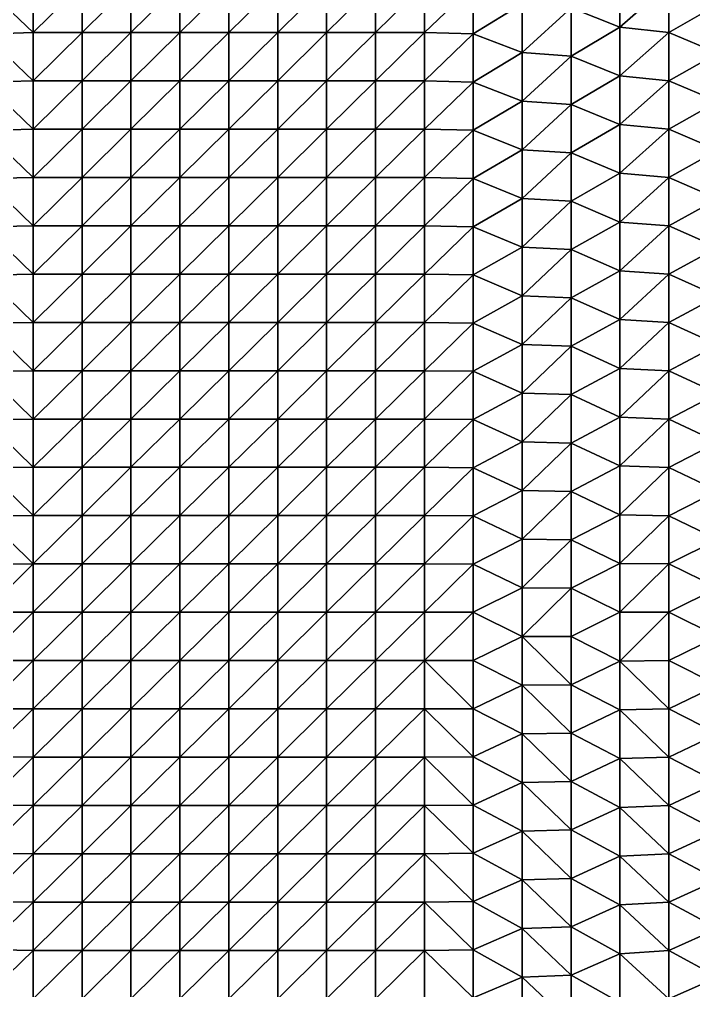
# Model space of a CAD drawing. Header units: inches. Extents: x -160 to 160, y -160 to 160.
# Drawn here: x -21.6 to 47.4, y -38.7 to 60.7 of the extents above; entities that cross this region are included whole.
import ezdxf

# ---------------------------------------------------------------- set-up
doc = ezdxf.new("R2010")
doc.units = ezdxf.units.IN
doc.header["$LTSCALE"] = 35.827254
doc.header["$MEASUREMENT"] = 0
doc.layers.add('1', color=7, linetype='CONTINUOUS')

msp = doc.modelspace()

# ---------------------------------------------------------------- linework, layer by layer
at = {"layer": '1', "linetype": 'CONTINUOUS'}
for points in [[(39.885, 59.943), (39.885, 64.939), (34.88, 61.919), (39.885, 59.943)], [(39.885, 59.943), (44.89, 64.322), (39.885, 64.939), (39.885, 59.943)], [(-20.175, 59.389), (-20.175, 64.338), (-25.18, 64.15), (-20.175, 59.389)], [(-25.18, 59.215), (-20.175, 59.389), (-25.18, 64.15), (-25.18, 59.215)], [(-15.17, 59.389), (-15.17, 64.338), (-20.175, 59.389), (-15.17, 59.389)], [(-20.175, 59.389), (-15.17, 64.338), (-20.175, 64.338), (-20.175, 59.389)], [(-10.165, 59.389), (-10.165, 64.338), (-15.17, 59.389), (-10.165, 59.389)], [(-15.17, 59.389), (-10.165, 64.338), (-15.17, 64.338), (-15.17, 59.389)], [(-5.16, 59.389), (-5.16, 64.338), (-10.165, 59.389), (-5.16, 59.389)], [(-10.165, 59.389), (-5.16, 64.338), (-10.165, 64.338), (-10.165, 59.389)], [(-0.155, 59.389), (-0.155, 64.338), (-5.16, 59.389), (-0.155, 59.389)], [(-5.16, 59.389), (-0.155, 64.338), (-5.16, 64.338), (-5.16, 59.389)], [(4.85, 59.389), (4.85, 64.338), (-0.155, 59.389), (4.85, 59.389)], [(-0.155, 59.389), (4.85, 64.338), (-0.155, 64.338), (-0.155, 59.389)], [(9.855, 59.389), (9.855, 64.338), (4.85, 59.389), (9.855, 59.389)], [(4.85, 59.389), (9.855, 64.338), (4.85, 64.338), (4.85, 59.389)], [(14.86, 59.389), (14.86, 64.338), (9.855, 59.389), (14.86, 59.389)], [(9.855, 59.389), (14.86, 64.338), (9.855, 64.338), (9.855, 59.389)], [(19.865, 59.389), (19.865, 64.338), (14.86, 59.389), (19.865, 59.389)], [(14.86, 59.389), (19.865, 64.338), (14.86, 64.338), (14.86, 59.389)], [(19.865, 59.389), (24.87, 64.174), (19.865, 64.338), (19.865, 59.389)], [(24.87, 59.237), (24.87, 64.174), (19.865, 59.389), (24.87, 59.237)], [(24.87, 59.237), (29.875, 62.302), (24.87, 64.174), (24.87, 59.237)], [(44.89, 59.375), (44.89, 64.322), (39.885, 59.943), (44.89, 59.375)], [(44.89, 59.375), (49.895, 62.26), (44.89, 64.322), (44.89, 59.375)], [(29.875, 57.318), (29.875, 62.302), (24.87, 59.237), (29.875, 57.318)], [(29.875, 57.318), (34.88, 61.919), (29.875, 62.302), (29.875, 57.318)], [(34.88, 56.966), (34.88, 61.919), (29.875, 57.318), (34.88, 56.966)], [(34.88, 56.966), (39.885, 59.943), (34.88, 61.919), (34.88, 56.966)], [(49.895, 57.279), (49.895, 62.26), (44.89, 59.375), (49.895, 57.279)], [(39.885, 54.948), (39.885, 59.943), (34.88, 56.966), (39.885, 54.948)], [(39.885, 54.948), (44.89, 59.375), (39.885, 59.943), (39.885, 54.948)], [(-20.175, 54.44), (-20.175, 59.389), (-25.18, 59.215), (-20.175, 54.44)], [(-25.18, 54.28), (-20.175, 54.44), (-25.18, 59.215), (-25.18, 54.28)], [(-15.17, 54.44), (-15.17, 59.389), (-20.175, 54.44), (-15.17, 54.44)], [(-20.175, 54.44), (-15.17, 59.389), (-20.175, 59.389), (-20.175, 54.44)], [(-10.165, 54.44), (-10.165, 59.389), (-15.17, 54.44), (-10.165, 54.44)], [(-15.17, 54.44), (-10.165, 59.389), (-15.17, 59.389), (-15.17, 54.44)], [(-5.16, 54.44), (-5.16, 59.389), (-10.165, 54.44), (-5.16, 54.44)], [(-10.165, 54.44), (-5.16, 59.389), (-10.165, 59.389), (-10.165, 54.44)], [(-0.155, 54.44), (-0.155, 59.389), (-5.16, 54.44), (-0.155, 54.44)], [(-5.16, 54.44), (-0.155, 59.389), (-5.16, 59.389), (-5.16, 54.44)], [(4.85, 54.44), (4.85, 59.389), (-0.155, 54.44), (4.85, 54.44)], [(-0.155, 54.44), (4.85, 59.389), (-0.155, 59.389), (-0.155, 54.44)], [(9.855, 54.44), (9.855, 59.389), (4.85, 54.44), (9.855, 54.44)], [(4.85, 54.44), (9.855, 59.389), (4.85, 59.389), (4.85, 54.44)], [(14.86, 54.44), (14.86, 59.389), (9.855, 54.44), (14.86, 54.44)], [(9.855, 54.44), (14.86, 59.389), (9.855, 59.389), (9.855, 54.44)], [(19.865, 54.44), (19.865, 59.389), (14.86, 54.44), (19.865, 54.44)], [(14.86, 54.44), (19.865, 59.389), (14.86, 59.389), (14.86, 54.44)], [(19.865, 54.44), (24.87, 59.237), (19.865, 59.389), (19.865, 54.44)], [(24.87, 54.301), (24.87, 59.237), (19.865, 54.44), (24.87, 54.301)], [(24.87, 54.301), (29.875, 57.318), (24.87, 59.237), (24.87, 54.301)], [(44.89, 54.427), (44.89, 59.375), (39.885, 54.948), (44.89, 54.427)], [(44.89, 54.427), (49.895, 57.279), (44.89, 59.375), (44.89, 54.427)], [(29.875, 52.334), (29.875, 57.318), (24.87, 54.301), (29.875, 52.334)], [(29.875, 52.334), (34.88, 56.966), (29.875, 57.318), (29.875, 52.334)], [(34.88, 52.012), (34.88, 56.966), (29.875, 52.334), (34.88, 52.012)], [(34.88, 52.012), (39.885, 54.948), (34.88, 56.966), (34.88, 52.012)], [(49.895, 52.299), (49.895, 57.279), (44.89, 54.427), (49.895, 52.299)], [(39.885, 49.953), (39.885, 54.948), (34.88, 52.012), (39.885, 49.953)], [(39.885, 49.953), (44.89, 54.427), (39.885, 54.948), (39.885, 49.953)], [(-20.175, 49.491), (-20.175, 54.44), (-25.18, 54.28), (-20.175, 49.491)], [(-25.18, 49.346), (-20.175, 49.491), (-25.18, 54.28), (-25.18, 49.346)], [(-15.17, 49.491), (-15.17, 54.44), (-20.175, 49.491), (-15.17, 49.491)], [(-20.175, 49.491), (-15.17, 54.44), (-20.175, 54.44), (-20.175, 49.491)], [(-10.165, 49.491), (-10.165, 54.44), (-15.17, 49.491), (-10.165, 49.491)], [(-15.17, 49.491), (-10.165, 54.44), (-15.17, 54.44), (-15.17, 49.491)], [(-5.16, 49.491), (-5.16, 54.44), (-10.165, 49.491), (-5.16, 49.491)], [(-10.165, 49.491), (-5.16, 54.44), (-10.165, 54.44), (-10.165, 49.491)], [(-0.155, 49.491), (-0.155, 54.44), (-5.16, 49.491), (-0.155, 49.491)], [(-5.16, 49.491), (-0.155, 54.44), (-5.16, 54.44), (-5.16, 49.491)], [(4.85, 49.491), (4.85, 54.44), (-0.155, 49.491), (4.85, 49.491)], [(-0.155, 49.491), (4.85, 54.44), (-0.155, 54.44), (-0.155, 49.491)], [(9.855, 49.491), (9.855, 54.44), (4.85, 49.491), (9.855, 49.491)], [(4.85, 49.491), (9.855, 54.44), (4.85, 54.44), (4.85, 49.491)], [(14.86, 49.491), (14.86, 54.44), (9.855, 49.491), (14.86, 49.491)], [(9.855, 49.491), (14.86, 54.44), (9.855, 54.44), (9.855, 49.491)], [(19.865, 49.491), (19.865, 54.44), (14.86, 49.491), (19.865, 49.491)], [(14.86, 49.491), (19.865, 54.44), (14.86, 54.44), (14.86, 49.491)], [(19.865, 49.491), (24.87, 54.301), (19.865, 54.44), (19.865, 49.491)], [(24.87, 49.365), (24.87, 54.301), (19.865, 49.491), (24.87, 49.365)], [(24.87, 49.365), (29.875, 52.334), (24.87, 54.301), (24.87, 49.365)], [(44.89, 49.479), (44.89, 54.427), (39.885, 49.953), (44.89, 49.479)], [(44.89, 49.479), (49.895, 52.299), (44.89, 54.427), (44.89, 49.479)], [(29.875, 47.35), (29.875, 52.334), (24.87, 49.365), (29.875, 47.35)], [(29.875, 47.35), (34.88, 52.012), (29.875, 52.334), (29.875, 47.35)], [(34.88, 47.059), (34.88, 52.012), (29.875, 47.35), (34.88, 47.059)], [(34.88, 47.059), (39.885, 49.953), (34.88, 52.012), (34.88, 47.059)], [(49.895, 47.318), (49.895, 52.299), (44.89, 49.479), (49.895, 47.318)], [(39.885, 44.958), (39.885, 49.953), (34.88, 47.059), (39.885, 44.958)], [(39.885, 44.958), (44.89, 49.479), (39.885, 49.953), (39.885, 44.958)], [(-20.175, 44.542), (-20.175, 49.491), (-25.18, 49.346), (-20.175, 44.542)], [(-25.18, 44.411), (-20.175, 44.542), (-25.18, 49.346), (-25.18, 44.411)], [(-15.17, 44.542), (-15.17, 49.491), (-20.175, 44.542), (-15.17, 44.542)], [(-20.175, 44.542), (-15.17, 49.491), (-20.175, 49.491), (-20.175, 44.542)], [(-10.165, 44.542), (-10.165, 49.491), (-15.17, 44.542), (-10.165, 44.542)], [(-15.17, 44.542), (-10.165, 49.491), (-15.17, 49.491), (-15.17, 44.542)], [(-5.16, 44.542), (-5.16, 49.491), (-10.165, 44.542), (-5.16, 44.542)], [(-10.165, 44.542), (-5.16, 49.491), (-10.165, 49.491), (-10.165, 44.542)], [(-0.155, 44.542), (-0.155, 49.491), (-5.16, 44.542), (-0.155, 44.542)], [(-5.16, 44.542), (-0.155, 49.491), (-5.16, 49.491), (-5.16, 44.542)], [(4.85, 44.542), (4.85, 49.491), (-0.155, 44.542), (4.85, 44.542)], [(-0.155, 44.542), (4.85, 49.491), (-0.155, 49.491), (-0.155, 44.542)], [(9.855, 44.542), (9.855, 49.491), (4.85, 44.542), (9.855, 44.542)], [(4.85, 44.542), (9.855, 49.491), (4.85, 49.491), (4.85, 44.542)], [(14.86, 44.542), (14.86, 49.491), (9.855, 44.542), (14.86, 44.542)], [(9.855, 44.542), (14.86, 49.491), (9.855, 49.491), (9.855, 44.542)], [(19.865, 44.542), (19.865, 49.491), (14.86, 44.542), (19.865, 44.542)], [(14.86, 44.542), (19.865, 49.491), (14.86, 49.491), (14.86, 44.542)], [(19.865, 44.542), (24.87, 49.365), (19.865, 49.491), (19.865, 44.542)], [(24.87, 44.428), (24.87, 49.365), (19.865, 44.542), (24.87, 44.428)], [(24.87, 44.428), (29.875, 47.35), (24.87, 49.365), (24.87, 44.428)], [(44.89, 44.531), (44.89, 49.479), (39.885, 44.958), (44.89, 44.531)], [(44.89, 44.531), (49.895, 47.318), (44.89, 49.479), (44.89, 44.531)], [(29.875, 42.366), (29.875, 47.35), (24.87, 44.428), (29.875, 42.366)], [(29.875, 42.366), (34.88, 47.059), (29.875, 47.35), (29.875, 42.366)], [(34.88, 42.105), (34.88, 47.059), (29.875, 42.366), (34.88, 42.105)], [(34.88, 42.105), (39.885, 44.958), (34.88, 47.059), (34.88, 42.105)], [(49.895, 42.337), (49.895, 47.318), (44.89, 44.531), (49.895, 42.337)], [(39.885, 39.962), (39.885, 44.958), (34.88, 42.105), (39.885, 39.962)], [(39.885, 39.962), (44.89, 44.531), (39.885, 44.958), (39.885, 39.962)], [(-20.175, 39.593), (-20.175, 44.542), (-25.18, 44.411), (-20.175, 39.593)], [(-25.18, 39.477), (-20.175, 39.593), (-25.18, 44.411), (-25.18, 39.477)], [(-15.17, 39.593), (-15.17, 44.542), (-20.175, 39.593), (-15.17, 39.593)], [(-20.175, 39.593), (-15.17, 44.542), (-20.175, 44.542), (-20.175, 39.593)], [(-10.165, 39.593), (-10.165, 44.542), (-15.17, 39.593), (-10.165, 39.593)], [(-15.17, 39.593), (-10.165, 44.542), (-15.17, 44.542), (-15.17, 39.593)], [(-5.16, 39.593), (-5.16, 44.542), (-10.165, 39.593), (-5.16, 39.593)], [(-10.165, 39.593), (-5.16, 44.542), (-10.165, 44.542), (-10.165, 39.593)], [(-0.155, 39.593), (-0.155, 44.542), (-5.16, 39.593), (-0.155, 39.593)], [(-5.16, 39.593), (-0.155, 44.542), (-5.16, 44.542), (-5.16, 39.593)], [(4.85, 39.593), (4.85, 44.542), (-0.155, 39.593), (4.85, 39.593)], [(-0.155, 39.593), (4.85, 44.542), (-0.155, 44.542), (-0.155, 39.593)], [(9.855, 39.593), (9.855, 44.542), (4.85, 39.593), (9.855, 39.593)], [(4.85, 39.593), (9.855, 44.542), (4.85, 44.542), (4.85, 39.593)], [(14.86, 39.593), (14.86, 44.542), (9.855, 39.593), (14.86, 39.593)], [(9.855, 39.593), (14.86, 44.542), (9.855, 44.542), (9.855, 39.593)], [(19.865, 39.593), (19.865, 44.542), (14.86, 39.593), (19.865, 39.593)], [(14.86, 39.593), (19.865, 44.542), (14.86, 44.542), (14.86, 39.593)], [(19.865, 39.593), (24.87, 44.428), (19.865, 44.542), (19.865, 39.593)], [(24.87, 39.492), (24.87, 44.428), (19.865, 39.593), (24.87, 39.492)], [(24.87, 39.492), (29.875, 42.366), (24.87, 44.428), (24.87, 39.492)], [(44.89, 39.583), (44.89, 44.531), (39.885, 39.962), (44.89, 39.583)], [(44.89, 39.583), (49.895, 42.337), (44.89, 44.531), (44.89, 39.583)], [(29.875, 37.381), (29.875, 42.366), (24.87, 39.492), (29.875, 37.381)], [(29.875, 37.381), (34.88, 42.105), (29.875, 42.366), (29.875, 37.381)], [(34.88, 37.152), (34.88, 42.105), (29.875, 37.381), (34.88, 37.152)], [(34.88, 37.152), (39.885, 39.962), (34.88, 42.105), (34.88, 37.152)], [(49.895, 37.356), (49.895, 42.337), (44.89, 39.583), (49.895, 37.356)], [(39.885, 34.967), (39.885, 39.962), (34.88, 37.152), (39.885, 34.967)], [(39.885, 34.967), (44.89, 39.583), (39.885, 39.962), (39.885, 34.967)], [(-20.175, 34.644), (-20.175, 39.593), (-25.18, 39.477), (-20.175, 34.644)], [(-25.18, 34.542), (-20.175, 34.644), (-25.18, 39.477), (-25.18, 34.542)], [(-15.17, 34.644), (-15.17, 39.593), (-20.175, 34.644), (-15.17, 34.644)], [(-20.175, 34.644), (-15.17, 39.593), (-20.175, 39.593), (-20.175, 34.644)], [(-10.165, 34.644), (-10.165, 39.593), (-15.17, 34.644), (-10.165, 34.644)], [(-15.17, 34.644), (-10.165, 39.593), (-15.17, 39.593), (-15.17, 34.644)], [(-5.16, 34.644), (-5.16, 39.593), (-10.165, 34.644), (-5.16, 34.644)], [(-10.165, 34.644), (-5.16, 39.593), (-10.165, 39.593), (-10.165, 34.644)], [(-0.155, 34.644), (-0.155, 39.593), (-5.16, 34.644), (-0.155, 34.644)], [(-5.16, 34.644), (-0.155, 39.593), (-5.16, 39.593), (-5.16, 34.644)], [(4.85, 34.644), (4.85, 39.593), (-0.155, 34.644), (4.85, 34.644)], [(-0.155, 34.644), (4.85, 39.593), (-0.155, 39.593), (-0.155, 34.644)], [(9.855, 34.644), (9.855, 39.593), (4.85, 34.644), (9.855, 34.644)], [(4.85, 34.644), (9.855, 39.593), (4.85, 39.593), (4.85, 34.644)], [(14.86, 34.644), (14.86, 39.593), (9.855, 34.644), (14.86, 34.644)], [(9.855, 34.644), (14.86, 39.593), (9.855, 39.593), (9.855, 34.644)], [(19.865, 34.644), (19.865, 39.593), (14.86, 34.644), (19.865, 34.644)], [(14.86, 34.644), (19.865, 39.593), (14.86, 39.593), (14.86, 34.644)], [(19.865, 34.644), (24.87, 39.492), (19.865, 39.593), (19.865, 34.644)], [(24.87, 34.555), (24.87, 39.492), (19.865, 34.644), (24.87, 34.555)], [(24.87, 34.555), (29.875, 37.381), (24.87, 39.492), (24.87, 34.555)], [(44.89, 34.635), (44.89, 39.583), (39.885, 34.967), (44.89, 34.635)], [(44.89, 34.635), (49.895, 37.356), (44.89, 39.583), (44.89, 34.635)], [(29.875, 32.397), (29.875, 37.381), (24.87, 34.555), (29.875, 32.397)], [(29.875, 32.397), (34.88, 37.152), (29.875, 37.381), (29.875, 32.397)], [(34.88, 32.198), (34.88, 37.152), (29.875, 32.397), (34.88, 32.198)], [(34.88, 32.198), (39.885, 34.967), (34.88, 37.152), (34.88, 32.198)], [(49.895, 32.375), (49.895, 37.356), (44.89, 34.635), (49.895, 32.375)], [(39.885, 29.972), (39.885, 34.967), (34.88, 32.198), (39.885, 29.972)], [(39.885, 29.972), (44.89, 34.635), (39.885, 34.967), (39.885, 29.972)], [(-20.175, 29.694), (-20.175, 34.644), (-25.18, 34.542), (-20.175, 29.694)], [(-25.18, 29.608), (-20.175, 29.694), (-25.18, 34.542), (-25.18, 29.608)], [(-15.17, 29.694), (-15.17, 34.644), (-20.175, 29.694), (-15.17, 29.694)], [(-20.175, 29.694), (-15.17, 34.644), (-20.175, 34.644), (-20.175, 29.694)], [(-10.165, 29.694), (-10.165, 34.644), (-15.17, 29.694), (-10.165, 29.694)], [(-15.17, 29.694), (-10.165, 34.644), (-15.17, 34.644), (-15.17, 29.694)], [(-5.16, 29.694), (-5.16, 34.644), (-10.165, 29.694), (-5.16, 29.694)], [(-10.165, 29.694), (-5.16, 34.644), (-10.165, 34.644), (-10.165, 29.694)], [(-0.155, 29.694), (-0.155, 34.644), (-5.16, 29.694), (-0.155, 29.694)], [(-5.16, 29.694), (-0.155, 34.644), (-5.16, 34.644), (-5.16, 29.694)], [(4.85, 29.694), (4.85, 34.644), (-0.155, 29.694), (4.85, 29.694)], [(-0.155, 29.694), (4.85, 34.644), (-0.155, 34.644), (-0.155, 29.694)], [(9.855, 29.694), (9.855, 34.644), (4.85, 29.694), (9.855, 29.694)], [(4.85, 29.694), (9.855, 34.644), (4.85, 34.644), (4.85, 29.694)], [(14.86, 29.694), (14.86, 34.644), (9.855, 29.694), (14.86, 29.694)], [(9.855, 29.694), (14.86, 34.644), (9.855, 34.644), (9.855, 29.694)], [(19.865, 29.694), (19.865, 34.644), (14.86, 29.694), (19.865, 29.694)], [(14.86, 29.694), (19.865, 34.644), (14.86, 34.644), (14.86, 29.694)], [(19.865, 29.694), (24.87, 34.555), (19.865, 34.644), (19.865, 29.694)], [(24.87, 29.619), (24.87, 34.555), (19.865, 29.694), (24.87, 29.619)], [(24.87, 29.619), (29.875, 32.397), (24.87, 34.555), (24.87, 29.619)], [(44.89, 29.687), (44.89, 34.635), (39.885, 29.972), (44.89, 29.687)], [(44.89, 29.687), (49.895, 32.375), (44.89, 34.635), (44.89, 29.687)], [(29.875, 27.413), (29.875, 32.397), (24.87, 29.619), (29.875, 27.413)], [(29.875, 27.413), (34.88, 32.198), (29.875, 32.397), (29.875, 27.413)], [(34.88, 27.245), (34.88, 32.198), (29.875, 27.413), (34.88, 27.245)], [(34.88, 27.245), (39.885, 29.972), (34.88, 32.198), (34.88, 27.245)], [(49.895, 27.394), (49.895, 32.375), (44.89, 29.687), (49.895, 27.394)], [(39.885, 24.976), (39.885, 29.972), (34.88, 27.245), (39.885, 24.976)], [(39.885, 24.976), (44.89, 29.687), (39.885, 29.972), (39.885, 24.976)], [(-20.175, 24.745), (-20.175, 29.694), (-25.18, 29.608), (-20.175, 24.745)], [(-25.18, 24.673), (-20.175, 24.745), (-25.18, 29.608), (-25.18, 24.673)], [(-15.17, 24.745), (-15.17, 29.694), (-20.175, 24.745), (-15.17, 24.745)], [(-20.175, 24.745), (-15.17, 29.694), (-20.175, 29.694), (-20.175, 24.745)], [(-10.165, 24.745), (-10.165, 29.694), (-15.17, 24.745), (-10.165, 24.745)], [(-15.17, 24.745), (-10.165, 29.694), (-15.17, 29.694), (-15.17, 24.745)], [(-5.16, 24.745), (-5.16, 29.694), (-10.165, 24.745), (-5.16, 24.745)], [(-10.165, 24.745), (-5.16, 29.694), (-10.165, 29.694), (-10.165, 24.745)], [(-0.155, 24.745), (-0.155, 29.694), (-5.16, 24.745), (-0.155, 24.745)], [(-5.16, 24.745), (-0.155, 29.694), (-5.16, 29.694), (-5.16, 24.745)], [(4.85, 24.745), (4.85, 29.694), (-0.155, 24.745), (4.85, 24.745)], [(-0.155, 24.745), (4.85, 29.694), (-0.155, 29.694), (-0.155, 24.745)], [(9.855, 24.745), (9.855, 29.694), (4.85, 24.745), (9.855, 24.745)], [(4.85, 24.745), (9.855, 29.694), (4.85, 29.694), (4.85, 24.745)], [(14.86, 24.745), (14.86, 29.694), (9.855, 24.745), (14.86, 24.745)], [(9.855, 24.745), (14.86, 29.694), (9.855, 29.694), (9.855, 24.745)], [(19.865, 24.745), (19.865, 29.694), (14.86, 24.745), (19.865, 24.745)], [(14.86, 24.745), (19.865, 29.694), (14.86, 29.694), (14.86, 24.745)], [(19.865, 24.745), (24.87, 29.619), (19.865, 29.694), (19.865, 24.745)], [(24.87, 24.682), (24.87, 29.619), (19.865, 24.745), (24.87, 24.682)], [(24.87, 24.682), (29.875, 27.413), (24.87, 29.619), (24.87, 24.682)], [(44.89, 24.739), (44.89, 29.687), (39.885, 24.976), (44.89, 24.739)], [(44.89, 24.739), (49.895, 27.394), (44.89, 29.687), (44.89, 24.739)], [(29.875, 22.429), (29.875, 27.413), (24.87, 24.682), (29.875, 22.429)], [(29.875, 22.429), (34.88, 27.245), (29.875, 27.413), (29.875, 22.429)], [(34.88, 22.291), (34.88, 27.245), (29.875, 22.429), (34.88, 22.291)], [(34.88, 22.291), (39.885, 24.976), (34.88, 27.245), (34.88, 22.291)], [(49.895, 22.414), (49.895, 27.394), (44.89, 24.739), (49.895, 22.414)], [(39.885, 19.981), (39.885, 24.976), (34.88, 22.291), (39.885, 19.981)], [(39.885, 19.981), (44.89, 24.739), (39.885, 24.976), (39.885, 19.981)], [(-20.175, 19.796), (-20.175, 24.745), (-25.18, 24.673), (-20.175, 19.796)], [(-25.18, 19.738), (-20.175, 19.796), (-25.18, 24.673), (-25.18, 19.738)], [(-15.17, 19.796), (-15.17, 24.745), (-20.175, 19.796), (-15.17, 19.796)], [(-20.175, 19.796), (-15.17, 24.745), (-20.175, 24.745), (-20.175, 19.796)], [(-10.165, 19.796), (-10.165, 24.745), (-15.17, 19.796), (-10.165, 19.796)], [(-15.17, 19.796), (-10.165, 24.745), (-15.17, 24.745), (-15.17, 19.796)], [(-5.16, 19.796), (-5.16, 24.745), (-10.165, 19.796), (-5.16, 19.796)], [(-10.165, 19.796), (-5.16, 24.745), (-10.165, 24.745), (-10.165, 19.796)], [(-0.155, 19.796), (-0.155, 24.745), (-5.16, 19.796), (-0.155, 19.796)], [(-5.16, 19.796), (-0.155, 24.745), (-5.16, 24.745), (-5.16, 19.796)], [(4.85, 19.796), (4.85, 24.745), (-0.155, 19.796), (4.85, 19.796)], [(-0.155, 19.796), (4.85, 24.745), (-0.155, 24.745), (-0.155, 19.796)], [(9.855, 19.796), (9.855, 24.745), (4.85, 19.796), (9.855, 19.796)], [(4.85, 19.796), (9.855, 24.745), (4.85, 24.745), (4.85, 19.796)], [(14.86, 19.796), (14.86, 24.745), (9.855, 19.796), (14.86, 19.796)], [(9.855, 19.796), (14.86, 24.745), (9.855, 24.745), (9.855, 19.796)], [(19.865, 19.796), (19.865, 24.745), (14.86, 19.796), (19.865, 19.796)], [(14.86, 19.796), (19.865, 24.745), (14.86, 24.745), (14.86, 19.796)], [(19.865, 19.796), (24.87, 24.682), (19.865, 24.745), (19.865, 19.796)], [(24.87, 19.746), (24.87, 24.682), (19.865, 19.796), (24.87, 19.746)], [(24.87, 19.746), (29.875, 22.429), (24.87, 24.682), (24.87, 19.746)], [(44.89, 19.792), (44.89, 24.739), (39.885, 19.981), (44.89, 19.792)], [(44.89, 19.792), (49.895, 22.414), (44.89, 24.739), (44.89, 19.792)], [(29.875, 17.445), (29.875, 22.429), (24.87, 19.746), (29.875, 17.445)], [(29.875, 17.445), (34.88, 22.291), (29.875, 22.429), (29.875, 17.445)], [(34.88, 17.337), (34.88, 22.291), (29.875, 17.445), (34.88, 17.337)], [(34.88, 17.337), (39.885, 19.981), (34.88, 22.291), (34.88, 17.337)], [(49.895, 17.433), (49.895, 22.414), (44.89, 19.792), (49.895, 17.433)], [(39.885, 14.986), (39.885, 19.981), (34.88, 17.337), (39.885, 14.986)], [(39.885, 14.986), (44.89, 19.792), (39.885, 19.981), (39.885, 14.986)], [(-20.175, 14.847), (-20.175, 19.796), (-25.18, 19.738), (-20.175, 14.847)], [(-25.18, 14.804), (-20.175, 14.847), (-25.18, 19.738), (-25.18, 14.804)], [(-15.17, 14.847), (-15.17, 19.796), (-20.175, 14.847), (-15.17, 14.847)], [(-20.175, 14.847), (-15.17, 19.796), (-20.175, 19.796), (-20.175, 14.847)], [(-10.165, 14.847), (-10.165, 19.796), (-15.17, 14.847), (-10.165, 14.847)], [(-15.17, 14.847), (-10.165, 19.796), (-15.17, 19.796), (-15.17, 14.847)], [(-5.16, 14.847), (-5.16, 19.796), (-10.165, 14.847), (-5.16, 14.847)], [(-10.165, 14.847), (-5.16, 19.796), (-10.165, 19.796), (-10.165, 14.847)], [(-0.155, 14.847), (-0.155, 19.796), (-5.16, 14.847), (-0.155, 14.847)], [(-5.16, 14.847), (-0.155, 19.796), (-5.16, 19.796), (-5.16, 14.847)], [(4.85, 14.847), (4.85, 19.796), (-0.155, 14.847), (4.85, 14.847)], [(-0.155, 14.847), (4.85, 19.796), (-0.155, 19.796), (-0.155, 14.847)], [(9.855, 14.847), (9.855, 19.796), (4.85, 14.847), (9.855, 14.847)], [(4.85, 14.847), (9.855, 19.796), (4.85, 19.796), (4.85, 14.847)], [(14.86, 14.847), (14.86, 19.796), (9.855, 14.847), (14.86, 14.847)], [(9.855, 14.847), (14.86, 19.796), (9.855, 19.796), (9.855, 14.847)], [(19.865, 14.847), (19.865, 19.796), (14.86, 14.847), (19.865, 14.847)], [(14.86, 14.847), (19.865, 19.796), (14.86, 19.796), (14.86, 14.847)], [(19.865, 14.847), (24.87, 19.746), (19.865, 19.796), (19.865, 14.847)], [(24.87, 14.809), (24.87, 19.746), (19.865, 14.847), (24.87, 14.809)], [(24.87, 14.809), (29.875, 17.445), (24.87, 19.746), (24.87, 14.809)], [(44.89, 14.844), (44.89, 19.792), (39.885, 14.986), (44.89, 14.844)], [(44.89, 14.844), (49.895, 17.433), (44.89, 19.792), (44.89, 14.844)], [(29.875, 12.46), (29.875, 17.445), (24.87, 14.809), (29.875, 12.46)], [(29.875, 12.46), (34.88, 17.337), (29.875, 17.445), (29.875, 12.46)], [(34.88, 12.384), (34.88, 17.337), (29.875, 12.46), (34.88, 12.384)], [(34.88, 12.384), (39.885, 14.986), (34.88, 17.337), (34.88, 12.384)], [(49.895, 12.452), (49.895, 17.433), (44.89, 14.844), (49.895, 12.452)], [(39.885, 9.991), (39.885, 14.986), (34.88, 12.384), (39.885, 9.991)], [(39.885, 9.991), (44.89, 14.844), (39.885, 14.986), (39.885, 9.991)], [(-20.175, 9.898), (-20.175, 14.847), (-25.18, 14.804), (-20.175, 9.898)], [(-25.18, 9.869), (-20.175, 9.898), (-25.18, 14.804), (-25.18, 9.869)], [(-15.17, 9.898), (-15.17, 14.847), (-20.175, 9.898), (-15.17, 9.898)], [(-20.175, 9.898), (-15.17, 14.847), (-20.175, 14.847), (-20.175, 9.898)], [(-10.165, 9.898), (-10.165, 14.847), (-15.17, 9.898), (-10.165, 9.898)], [(-15.17, 9.898), (-10.165, 14.847), (-15.17, 14.847), (-15.17, 9.898)], [(-5.16, 9.898), (-5.16, 14.847), (-10.165, 9.898), (-5.16, 9.898)], [(-10.165, 9.898), (-5.16, 14.847), (-10.165, 14.847), (-10.165, 9.898)], [(-0.155, 9.898), (-0.155, 14.847), (-5.16, 9.898), (-0.155, 9.898)], [(-5.16, 9.898), (-0.155, 14.847), (-5.16, 14.847), (-5.16, 9.898)], [(4.85, 9.898), (4.85, 14.847), (-0.155, 9.898), (4.85, 9.898)], [(-0.155, 9.898), (4.85, 14.847), (-0.155, 14.847), (-0.155, 9.898)], [(9.855, 9.898), (9.855, 14.847), (4.85, 9.898), (9.855, 9.898)], [(4.85, 9.898), (9.855, 14.847), (4.85, 14.847), (4.85, 9.898)], [(14.86, 9.898), (14.86, 14.847), (9.855, 9.898), (14.86, 9.898)], [(9.855, 9.898), (14.86, 14.847), (9.855, 14.847), (9.855, 9.898)], [(19.865, 9.898), (19.865, 14.847), (14.86, 9.898), (19.865, 9.898)], [(14.86, 9.898), (19.865, 14.847), (14.86, 14.847), (14.86, 9.898)], [(19.865, 9.898), (24.87, 14.809), (19.865, 14.847), (19.865, 9.898)], [(24.87, 9.873), (24.87, 14.809), (19.865, 9.898), (24.87, 9.873)], [(24.87, 9.873), (29.875, 12.46), (24.87, 14.809), (24.87, 9.873)], [(44.89, 9.896), (44.89, 14.844), (39.885, 9.991), (44.89, 9.896)], [(44.89, 9.896), (49.895, 12.452), (44.89, 14.844), (44.89, 9.896)], [(29.875, 7.476), (29.875, 12.46), (24.87, 9.873), (29.875, 7.476)], [(29.875, 7.476), (34.88, 12.384), (29.875, 12.46), (29.875, 7.476)], [(34.88, 7.43), (34.88, 12.384), (29.875, 7.476), (34.88, 7.43)], [(34.88, 7.43), (39.885, 9.991), (34.88, 12.384), (34.88, 7.43)], [(49.895, 7.471), (49.895, 12.452), (44.89, 9.896), (49.895, 7.471)], [(39.885, 4.995), (39.885, 9.991), (34.88, 7.43), (39.885, 4.995)], [(39.885, 4.995), (44.89, 9.896), (39.885, 9.991), (39.885, 4.995)], [(-20.175, 4.949), (-20.175, 9.898), (-25.18, 9.869), (-20.175, 4.949)], [(-25.18, 4.935), (-20.175, 4.949), (-25.18, 9.869), (-25.18, 4.935)], [(-15.17, 4.949), (-15.17, 9.898), (-20.175, 4.949), (-15.17, 4.949)], [(-20.175, 4.949), (-15.17, 9.898), (-20.175, 9.898), (-20.175, 4.949)], [(-10.165, 4.949), (-10.165, 9.898), (-15.17, 4.949), (-10.165, 4.949)], [(-15.17, 4.949), (-10.165, 9.898), (-15.17, 9.898), (-15.17, 4.949)], [(-5.16, 4.949), (-5.16, 9.898), (-10.165, 4.949), (-5.16, 4.949)], [(-10.165, 4.949), (-5.16, 9.898), (-10.165, 9.898), (-10.165, 4.949)], [(-0.155, 4.949), (-0.155, 9.898), (-5.16, 4.949), (-0.155, 4.949)], [(-5.16, 4.949), (-0.155, 9.898), (-5.16, 9.898), (-5.16, 4.949)], [(4.85, 4.949), (4.85, 9.898), (-0.155, 4.949), (4.85, 4.949)], [(-0.155, 4.949), (4.85, 9.898), (-0.155, 9.898), (-0.155, 4.949)], [(9.855, 4.949), (9.855, 9.898), (4.85, 4.949), (9.855, 4.949)], [(4.85, 4.949), (9.855, 9.898), (4.85, 9.898), (4.85, 4.949)], [(14.86, 4.949), (14.86, 9.898), (9.855, 4.949), (14.86, 4.949)], [(9.855, 4.949), (14.86, 9.898), (9.855, 9.898), (9.855, 4.949)], [(19.865, 4.949), (19.865, 9.898), (14.86, 4.949), (19.865, 4.949)], [(14.86, 4.949), (19.865, 9.898), (14.86, 9.898), (14.86, 4.949)], [(19.865, 4.949), (24.87, 9.873), (19.865, 9.898), (19.865, 4.949)], [(24.87, 4.936), (24.87, 9.873), (19.865, 4.949), (24.87, 4.936)], [(24.87, 4.936), (29.875, 7.476), (24.87, 9.873), (24.87, 4.936)], [(44.89, 4.948), (44.89, 9.896), (39.885, 4.995), (44.89, 4.948)], [(44.89, 4.948), (49.895, 7.471), (44.89, 9.896), (44.89, 4.948)], [(29.875, 2.492), (29.875, 7.476), (24.87, 4.936), (29.875, 2.492)], [(29.875, 2.492), (34.88, 7.43), (29.875, 7.476), (29.875, 2.492)], [(34.88, 2.477), (34.88, 7.43), (29.875, 2.492), (34.88, 2.477)], [(34.88, 2.477), (39.885, 4.995), (34.88, 7.43), (34.88, 2.477)], [(49.895, 2.49), (49.895, 7.471), (44.89, 4.948), (49.895, 2.49)], [(39.885, 0), (39.885, 4.995), (34.88, 2.477), (39.885, 0)], [(39.885, 0), (44.89, 4.948), (39.885, 4.995), (39.885, 0)], [(-20.175, 0), (-20.175, 4.949), (-25.18, 0), (-20.175, 0)], [(-25.18, 0), (-20.175, 4.949), (-25.18, 4.935), (-25.18, 0)], [(-15.17, 0), (-15.17, 4.949), (-20.175, 0), (-15.17, 0)], [(-20.175, 0), (-15.17, 4.949), (-20.175, 4.949), (-20.175, 0)], [(-10.165, 0), (-10.165, 4.949), (-15.17, 0), (-10.165, 0)], [(-15.17, 0), (-10.165, 4.949), (-15.17, 4.949), (-15.17, 0)], [(-5.16, 0), (-5.16, 4.949), (-10.165, 0), (-5.16, 0)], [(-10.165, 0), (-5.16, 4.949), (-10.165, 4.949), (-10.165, 0)], [(-0.155, 0), (-0.155, 4.949), (-5.16, 0), (-0.155, 0)], [(-5.16, 0), (-0.155, 4.949), (-5.16, 4.949), (-5.16, 0)], [(4.85, 0), (4.85, 4.949), (-0.155, 0), (4.85, 0)], [(-0.155, 0), (4.85, 4.949), (-0.155, 4.949), (-0.155, 0)], [(9.855, 0), (9.855, 4.949), (4.85, 0), (9.855, 0)], [(4.85, 0), (9.855, 4.949), (4.85, 4.949), (4.85, 0)], [(14.86, 0), (14.86, 4.949), (9.855, 0), (14.86, 0)], [(9.855, 0), (14.86, 4.949), (9.855, 4.949), (9.855, 0)], [(19.865, 0), (19.865, 4.949), (14.86, 0), (19.865, 0)], [(14.86, 0), (19.865, 4.949), (14.86, 4.949), (14.86, 0)], [(19.865, 0), (24.87, 4.936), (19.865, 4.949), (19.865, 0)], [(24.87, 0), (24.87, 4.936), (19.865, 0), (24.87, 0)], [(24.87, 0), (29.875, 2.492), (24.87, 4.936), (24.87, 0)], [(44.89, 0), (44.89, 4.948), (39.885, 0), (44.89, 0)], [(44.89, 0), (49.895, 2.49), (44.89, 4.948), (44.89, 0)], [(29.875, -2.492), (29.875, 2.492), (24.87, 0), (29.875, -2.492)], [(29.875, -2.492), (34.88, 2.477), (29.875, 2.492), (29.875, -2.492)], [(34.88, -2.477), (34.88, 2.477), (29.875, -2.492), (34.88, -2.477)], [(34.88, -2.477), (39.885, 0), (34.88, 2.477), (34.88, -2.477)], [(49.895, -2.49), (49.895, 2.49), (44.89, 0), (49.895, -2.49)], [(-20.175, -4.949), (-20.175, 0), (-25.18, -4.935), (-20.175, -4.949)], [(-25.18, -4.935), (-20.175, 0), (-25.18, 0), (-25.18, -4.935)], [(-15.17, -4.949), (-15.17, 0), (-20.175, -4.949), (-15.17, -4.949)], [(-20.175, -4.949), (-15.17, 0), (-20.175, 0), (-20.175, -4.949)], [(-10.165, -4.949), (-10.165, 0), (-15.17, -4.949), (-10.165, -4.949)], [(-15.17, -4.949), (-10.165, 0), (-15.17, 0), (-15.17, -4.949)], [(-5.16, -4.949), (-5.16, 0), (-10.165, -4.949), (-5.16, -4.949)], [(-10.165, -4.949), (-5.16, 0), (-10.165, 0), (-10.165, -4.949)], [(-0.155, -4.949), (-0.155, 0), (-5.16, -4.949), (-0.155, -4.949)], [(-5.16, -4.949), (-0.155, 0), (-5.16, 0), (-5.16, -4.949)], [(4.85, -4.949), (4.85, 0), (-0.155, -4.949), (4.85, -4.949)], [(-0.155, -4.949), (4.85, 0), (-0.155, 0), (-0.155, -4.949)], [(9.855, -4.949), (9.855, 0), (4.85, -4.949), (9.855, -4.949)], [(4.85, -4.949), (9.855, 0), (4.85, 0), (4.85, -4.949)], [(14.86, -4.949), (14.86, 0), (9.855, -4.949), (14.86, -4.949)], [(9.855, -4.949), (14.86, 0), (9.855, 0), (9.855, -4.949)], [(19.865, -4.949), (19.865, 0), (14.86, -4.949), (19.865, -4.949)], [(14.86, -4.949), (19.865, 0), (14.86, 0), (14.86, -4.949)], [(24.87, -4.936), (24.87, 0), (19.865, -4.949), (24.87, -4.936)], [(19.865, -4.949), (24.87, 0), (19.865, 0), (19.865, -4.949)], [(24.87, -4.936), (29.875, -2.492), (24.87, 0), (24.87, -4.936)], [(39.885, -4.995), (39.885, 0), (34.88, -2.477), (39.885, -4.995)], [(44.89, -4.948), (44.89, 0), (39.885, -4.995), (44.89, -4.948)], [(39.885, -4.995), (44.89, 0), (39.885, 0), (39.885, -4.995)], [(44.89, -4.948), (49.895, -2.49), (44.89, 0), (44.89, -4.948)], [(29.875, -7.476), (29.875, -2.492), (24.87, -4.936), (29.875, -7.476)], [(34.88, -7.43), (34.88, -2.477), (29.875, -2.492), (34.88, -7.43)], [(29.875, -7.476), (34.88, -7.43), (29.875, -2.492), (29.875, -7.476)], [(34.88, -7.43), (39.885, -4.995), (34.88, -2.477), (34.88, -7.43)], [(49.895, -7.471), (49.895, -2.49), (44.89, -4.948), (49.895, -7.471)], [(-25.18, -9.869), (-20.175, -4.949), (-25.18, -4.935), (-25.18, -9.869)], [(-20.175, -9.898), (-20.175, -4.949), (-25.18, -9.869), (-20.175, -9.898)], [(-15.17, -9.898), (-15.17, -4.949), (-20.175, -9.898), (-15.17, -9.898)], [(-20.175, -9.898), (-15.17, -4.949), (-20.175, -4.949), (-20.175, -9.898)], [(-10.165, -9.898), (-10.165, -4.949), (-15.17, -9.898), (-10.165, -9.898)], [(-15.17, -9.898), (-10.165, -4.949), (-15.17, -4.949), (-15.17, -9.898)], [(-5.16, -9.898), (-5.16, -4.949), (-10.165, -9.898), (-5.16, -9.898)], [(-10.165, -9.898), (-5.16, -4.949), (-10.165, -4.949), (-10.165, -9.898)], [(-0.155, -9.898), (-0.155, -4.949), (-5.16, -9.898), (-0.155, -9.898)], [(-5.16, -9.898), (-0.155, -4.949), (-5.16, -4.949), (-5.16, -9.898)], [(4.85, -9.898), (4.85, -4.949), (-0.155, -9.898), (4.85, -9.898)], [(-0.155, -9.898), (4.85, -4.949), (-0.155, -4.949), (-0.155, -9.898)], [(9.855, -9.898), (9.855, -4.949), (4.85, -9.898), (9.855, -9.898)], [(4.85, -9.898), (9.855, -4.949), (4.85, -4.949), (4.85, -9.898)], [(14.86, -9.898), (14.86, -4.949), (9.855, -9.898), (14.86, -9.898)], [(9.855, -9.898), (14.86, -4.949), (9.855, -4.949), (9.855, -9.898)], [(19.865, -9.898), (19.865, -4.949), (14.86, -9.898), (19.865, -9.898)], [(14.86, -9.898), (19.865, -4.949), (14.86, -4.949), (14.86, -9.898)], [(24.87, -9.873), (24.87, -4.936), (19.865, -4.949), (24.87, -9.873)], [(19.865, -9.898), (24.87, -9.873), (19.865, -4.949), (19.865, -9.898)], [(24.87, -9.873), (29.875, -7.476), (24.87, -4.936), (24.87, -9.873)], [(44.89, -9.896), (44.89, -4.948), (39.885, -4.995), (44.89, -9.896)], [(44.89, -9.896), (49.895, -7.471), (44.89, -4.948), (44.89, -9.896)], [(39.885, -9.991), (39.885, -4.995), (34.88, -7.43), (39.885, -9.991)], [(39.885, -9.991), (44.89, -9.896), (39.885, -4.995), (39.885, -9.991)], [(29.875, -12.46), (29.875, -7.476), (24.87, -9.873), (29.875, -12.46)], [(34.88, -12.384), (34.88, -7.43), (29.875, -7.476), (34.88, -12.384)], [(29.875, -12.46), (34.88, -12.384), (29.875, -7.476), (29.875, -12.46)], [(34.88, -12.384), (39.885, -9.991), (34.88, -7.43), (34.88, -12.384)], [(49.895, -12.452), (49.895, -7.471), (44.89, -9.896), (49.895, -12.452)], [(-25.18, -14.804), (-20.175, -9.898), (-25.18, -9.869), (-25.18, -14.804)], [(-20.175, -14.847), (-20.175, -9.898), (-25.18, -14.804), (-20.175, -14.847)], [(-15.17, -14.847), (-15.17, -9.898), (-20.175, -14.847), (-15.17, -14.847)], [(-20.175, -14.847), (-15.17, -9.898), (-20.175, -9.898), (-20.175, -14.847)], [(-10.165, -14.847), (-10.165, -9.898), (-15.17, -14.847), (-10.165, -14.847)], [(-15.17, -14.847), (-10.165, -9.898), (-15.17, -9.898), (-15.17, -14.847)], [(-5.16, -14.847), (-5.16, -9.898), (-10.165, -14.847), (-5.16, -14.847)], [(-10.165, -14.847), (-5.16, -9.898), (-10.165, -9.898), (-10.165, -14.847)], [(-0.155, -14.847), (-0.155, -9.898), (-5.16, -14.847), (-0.155, -14.847)], [(-5.16, -14.847), (-0.155, -9.898), (-5.16, -9.898), (-5.16, -14.847)], [(4.85, -14.847), (4.85, -9.898), (-0.155, -14.847), (4.85, -14.847)], [(-0.155, -14.847), (4.85, -9.898), (-0.155, -9.898), (-0.155, -14.847)], [(9.855, -14.847), (9.855, -9.898), (4.85, -14.847), (9.855, -14.847)], [(4.85, -14.847), (9.855, -9.898), (4.85, -9.898), (4.85, -14.847)], [(14.86, -14.847), (14.86, -9.898), (9.855, -14.847), (14.86, -14.847)], [(9.855, -14.847), (14.86, -9.898), (9.855, -9.898), (9.855, -14.847)], [(19.865, -14.847), (19.865, -9.898), (14.86, -14.847), (19.865, -14.847)], [(14.86, -14.847), (19.865, -9.898), (14.86, -9.898), (14.86, -14.847)], [(24.87, -14.809), (24.87, -9.873), (19.865, -9.898), (24.87, -14.809)], [(19.865, -14.847), (24.87, -14.809), (19.865, -9.898), (19.865, -14.847)], [(24.87, -14.809), (29.875, -12.46), (24.87, -9.873), (24.87, -14.809)], [(44.89, -14.844), (44.89, -9.896), (39.885, -9.991), (44.89, -14.844)], [(44.89, -14.844), (49.895, -12.452), (44.89, -9.896), (44.89, -14.844)], [(39.885, -14.986), (39.885, -9.991), (34.88, -12.384), (39.885, -14.986)], [(39.885, -14.986), (44.89, -14.844), (39.885, -9.991), (39.885, -14.986)], [(29.875, -17.445), (29.875, -12.46), (24.87, -14.809), (29.875, -17.445)], [(34.88, -17.337), (34.88, -12.384), (29.875, -12.46), (34.88, -17.337)], [(29.875, -17.445), (34.88, -17.337), (29.875, -12.46), (29.875, -17.445)], [(34.88, -17.337), (39.885, -14.986), (34.88, -12.384), (34.88, -17.337)], [(49.895, -17.433), (49.895, -12.452), (44.89, -14.844), (49.895, -17.433)], [(-25.18, -19.738), (-20.175, -14.847), (-25.18, -14.804), (-25.18, -19.738)], [(-20.175, -19.796), (-20.175, -14.847), (-25.18, -19.738), (-20.175, -19.796)], [(-15.17, -19.796), (-15.17, -14.847), (-20.175, -19.796), (-15.17, -19.796)], [(-20.175, -19.796), (-15.17, -14.847), (-20.175, -14.847), (-20.175, -19.796)], [(-10.165, -19.796), (-10.165, -14.847), (-15.17, -19.796), (-10.165, -19.796)], [(-15.17, -19.796), (-10.165, -14.847), (-15.17, -14.847), (-15.17, -19.796)], [(-5.16, -19.796), (-5.16, -14.847), (-10.165, -19.796), (-5.16, -19.796)], [(-10.165, -19.796), (-5.16, -14.847), (-10.165, -14.847), (-10.165, -19.796)], [(-0.155, -19.796), (-0.155, -14.847), (-5.16, -19.796), (-0.155, -19.796)], [(-5.16, -19.796), (-0.155, -14.847), (-5.16, -14.847), (-5.16, -19.796)], [(4.85, -19.796), (4.85, -14.847), (-0.155, -19.796), (4.85, -19.796)], [(-0.155, -19.796), (4.85, -14.847), (-0.155, -14.847), (-0.155, -19.796)], [(9.855, -19.796), (9.855, -14.847), (4.85, -19.796), (9.855, -19.796)], [(4.85, -19.796), (9.855, -14.847), (4.85, -14.847), (4.85, -19.796)], [(14.86, -19.796), (14.86, -14.847), (9.855, -19.796), (14.86, -19.796)], [(9.855, -19.796), (14.86, -14.847), (9.855, -14.847), (9.855, -19.796)], [(19.865, -19.796), (19.865, -14.847), (14.86, -19.796), (19.865, -19.796)], [(14.86, -19.796), (19.865, -14.847), (14.86, -14.847), (14.86, -19.796)], [(24.87, -19.746), (24.87, -14.809), (19.865, -14.847), (24.87, -19.746)], [(19.865, -19.796), (24.87, -19.746), (19.865, -14.847), (19.865, -19.796)], [(24.87, -19.746), (29.875, -17.445), (24.87, -14.809), (24.87, -19.746)], [(44.89, -19.792), (44.89, -14.844), (39.885, -14.986), (44.89, -19.792)], [(44.89, -19.792), (49.895, -17.433), (44.89, -14.844), (44.89, -19.792)], [(39.885, -19.981), (39.885, -14.986), (34.88, -17.337), (39.885, -19.981)], [(39.885, -19.981), (44.89, -19.792), (39.885, -14.986), (39.885, -19.981)], [(29.875, -22.429), (29.875, -17.445), (24.87, -19.746), (29.875, -22.429)], [(34.88, -22.291), (34.88, -17.337), (29.875, -17.445), (34.88, -22.291)], [(29.875, -22.429), (34.88, -22.291), (29.875, -17.445), (29.875, -22.429)], [(34.88, -22.291), (39.885, -19.981), (34.88, -17.337), (34.88, -22.291)], [(49.895, -22.414), (49.895, -17.433), (44.89, -19.792), (49.895, -22.414)], [(-25.18, -24.673), (-20.175, -19.796), (-25.18, -19.738), (-25.18, -24.673)], [(-20.175, -24.745), (-20.175, -19.796), (-25.18, -24.673), (-20.175, -24.745)], [(-15.17, -24.745), (-15.17, -19.796), (-20.175, -24.745), (-15.17, -24.745)], [(-20.175, -24.745), (-15.17, -19.796), (-20.175, -19.796), (-20.175, -24.745)], [(-10.165, -24.745), (-10.165, -19.796), (-15.17, -24.745), (-10.165, -24.745)], [(-15.17, -24.745), (-10.165, -19.796), (-15.17, -19.796), (-15.17, -24.745)], [(-5.16, -24.745), (-5.16, -19.796), (-10.165, -24.745), (-5.16, -24.745)], [(-10.165, -24.745), (-5.16, -19.796), (-10.165, -19.796), (-10.165, -24.745)], [(-0.155, -24.745), (-0.155, -19.796), (-5.16, -24.745), (-0.155, -24.745)], [(-5.16, -24.745), (-0.155, -19.796), (-5.16, -19.796), (-5.16, -24.745)], [(4.85, -24.745), (4.85, -19.796), (-0.155, -24.745), (4.85, -24.745)], [(-0.155, -24.745), (4.85, -19.796), (-0.155, -19.796), (-0.155, -24.745)], [(9.855, -24.745), (9.855, -19.796), (4.85, -24.745), (9.855, -24.745)], [(4.85, -24.745), (9.855, -19.796), (4.85, -19.796), (4.85, -24.745)], [(14.86, -24.745), (14.86, -19.796), (9.855, -24.745), (14.86, -24.745)], [(9.855, -24.745), (14.86, -19.796), (9.855, -19.796), (9.855, -24.745)], [(19.865, -24.745), (19.865, -19.796), (14.86, -24.745), (19.865, -24.745)], [(14.86, -24.745), (19.865, -19.796), (14.86, -19.796), (14.86, -24.745)], [(24.87, -24.682), (24.87, -19.746), (19.865, -19.796), (24.87, -24.682)], [(19.865, -24.745), (24.87, -24.682), (19.865, -19.796), (19.865, -24.745)], [(24.87, -24.682), (29.875, -22.429), (24.87, -19.746), (24.87, -24.682)], [(44.89, -24.739), (44.89, -19.792), (39.885, -19.981), (44.89, -24.739)], [(44.89, -24.739), (49.895, -22.414), (44.89, -19.792), (44.89, -24.739)], [(39.885, -24.976), (39.885, -19.981), (34.88, -22.291), (39.885, -24.976)], [(39.885, -24.976), (44.89, -24.739), (39.885, -19.981), (39.885, -24.976)], [(29.875, -27.413), (29.875, -22.429), (24.87, -24.682), (29.875, -27.413)], [(34.88, -27.245), (34.88, -22.291), (29.875, -22.429), (34.88, -27.245)], [(29.875, -27.413), (34.88, -27.245), (29.875, -22.429), (29.875, -27.413)], [(34.88, -27.245), (39.885, -24.976), (34.88, -22.291), (34.88, -27.245)], [(49.895, -27.394), (49.895, -22.414), (44.89, -24.739), (49.895, -27.394)], [(-25.18, -29.608), (-20.175, -24.745), (-25.18, -24.673), (-25.18, -29.608)], [(-20.175, -29.694), (-20.175, -24.745), (-25.18, -29.608), (-20.175, -29.694)], [(-15.17, -29.694), (-15.17, -24.745), (-20.175, -29.694), (-15.17, -29.694)], [(-20.175, -29.694), (-15.17, -24.745), (-20.175, -24.745), (-20.175, -29.694)], [(-10.165, -29.694), (-10.165, -24.745), (-15.17, -29.694), (-10.165, -29.694)], [(-15.17, -29.694), (-10.165, -24.745), (-15.17, -24.745), (-15.17, -29.694)], [(-5.16, -29.694), (-5.16, -24.745), (-10.165, -29.694), (-5.16, -29.694)], [(-10.165, -29.694), (-5.16, -24.745), (-10.165, -24.745), (-10.165, -29.694)], [(-0.155, -29.694), (-0.155, -24.745), (-5.16, -29.694), (-0.155, -29.694)], [(-5.16, -29.694), (-0.155, -24.745), (-5.16, -24.745), (-5.16, -29.694)], [(4.85, -29.694), (4.85, -24.745), (-0.155, -29.694), (4.85, -29.694)], [(-0.155, -29.694), (4.85, -24.745), (-0.155, -24.745), (-0.155, -29.694)], [(9.855, -29.694), (9.855, -24.745), (4.85, -29.694), (9.855, -29.694)], [(4.85, -29.694), (9.855, -24.745), (4.85, -24.745), (4.85, -29.694)], [(14.86, -29.694), (14.86, -24.745), (9.855, -29.694), (14.86, -29.694)], [(9.855, -29.694), (14.86, -24.745), (9.855, -24.745), (9.855, -29.694)], [(19.865, -29.694), (19.865, -24.745), (14.86, -29.694), (19.865, -29.694)], [(14.86, -29.694), (19.865, -24.745), (14.86, -24.745), (14.86, -29.694)], [(24.87, -29.619), (24.87, -24.682), (19.865, -24.745), (24.87, -29.619)], [(19.865, -29.694), (24.87, -29.619), (19.865, -24.745), (19.865, -29.694)], [(24.87, -29.619), (29.875, -27.413), (24.87, -24.682), (24.87, -29.619)], [(44.89, -29.687), (44.89, -24.739), (39.885, -24.976), (44.89, -29.687)], [(44.89, -29.687), (49.895, -27.394), (44.89, -24.739), (44.89, -29.687)], [(39.885, -29.972), (39.885, -24.976), (34.88, -27.245), (39.885, -29.972)], [(39.885, -29.972), (44.89, -29.687), (39.885, -24.976), (39.885, -29.972)], [(29.875, -32.397), (29.875, -27.413), (24.87, -29.619), (29.875, -32.397)], [(34.88, -32.198), (34.88, -27.245), (29.875, -27.413), (34.88, -32.198)], [(29.875, -32.397), (34.88, -32.198), (29.875, -27.413), (29.875, -32.397)], [(34.88, -32.198), (39.885, -29.972), (34.88, -27.245), (34.88, -32.198)], [(49.895, -32.375), (49.895, -27.394), (44.89, -29.687), (49.895, -32.375)], [(-25.18, -34.542), (-20.175, -29.694), (-25.18, -29.608), (-25.18, -34.542)], [(-20.175, -34.644), (-20.175, -29.694), (-25.18, -34.542), (-20.175, -34.644)], [(-15.17, -34.644), (-15.17, -29.694), (-20.175, -34.644), (-15.17, -34.644)], [(-20.175, -34.644), (-15.17, -29.694), (-20.175, -29.694), (-20.175, -34.644)], [(-10.165, -34.644), (-10.165, -29.694), (-15.17, -34.644), (-10.165, -34.644)], [(-15.17, -34.644), (-10.165, -29.694), (-15.17, -29.694), (-15.17, -34.644)], [(-5.16, -34.644), (-5.16, -29.694), (-10.165, -34.644), (-5.16, -34.644)], [(-10.165, -34.644), (-5.16, -29.694), (-10.165, -29.694), (-10.165, -34.644)], [(-0.155, -34.644), (-0.155, -29.694), (-5.16, -34.644), (-0.155, -34.644)], [(-5.16, -34.644), (-0.155, -29.694), (-5.16, -29.694), (-5.16, -34.644)], [(4.85, -34.644), (4.85, -29.694), (-0.155, -34.644), (4.85, -34.644)], [(-0.155, -34.644), (4.85, -29.694), (-0.155, -29.694), (-0.155, -34.644)], [(9.855, -34.644), (9.855, -29.694), (4.85, -34.644), (9.855, -34.644)], [(4.85, -34.644), (9.855, -29.694), (4.85, -29.694), (4.85, -34.644)], [(14.86, -34.644), (14.86, -29.694), (9.855, -34.644), (14.86, -34.644)], [(9.855, -34.644), (14.86, -29.694), (9.855, -29.694), (9.855, -34.644)], [(19.865, -34.644), (19.865, -29.694), (14.86, -34.644), (19.865, -34.644)], [(14.86, -34.644), (19.865, -29.694), (14.86, -29.694), (14.86, -34.644)], [(24.87, -34.555), (24.87, -29.619), (19.865, -29.694), (24.87, -34.555)], [(19.865, -34.644), (24.87, -34.555), (19.865, -29.694), (19.865, -34.644)], [(24.87, -34.555), (29.875, -32.397), (24.87, -29.619), (24.87, -34.555)], [(44.89, -34.635), (44.89, -29.687), (39.885, -29.972), (44.89, -34.635)], [(44.89, -34.635), (49.895, -32.375), (44.89, -29.687), (44.89, -34.635)], [(39.885, -34.967), (39.885, -29.972), (34.88, -32.198), (39.885, -34.967)], [(39.885, -34.967), (44.89, -34.635), (39.885, -29.972), (39.885, -34.967)], [(29.875, -37.381), (29.875, -32.397), (24.87, -34.555), (29.875, -37.381)], [(34.88, -37.152), (34.88, -32.198), (29.875, -32.397), (34.88, -37.152)], [(29.875, -37.381), (34.88, -37.152), (29.875, -32.397), (29.875, -37.381)], [(34.88, -37.152), (39.885, -34.967), (34.88, -32.198), (34.88, -37.152)], [(49.895, -37.356), (49.895, -32.375), (44.89, -34.635), (49.895, -37.356)], [(-25.18, -39.477), (-20.175, -34.644), (-25.18, -34.542), (-25.18, -39.477)], [(-20.175, -39.593), (-20.175, -34.644), (-25.18, -39.477), (-20.175, -39.593)], [(-15.17, -39.593), (-15.17, -34.644), (-20.175, -39.593), (-15.17, -39.593)], [(-20.175, -39.593), (-15.17, -34.644), (-20.175, -34.644), (-20.175, -39.593)], [(-10.165, -39.593), (-10.165, -34.644), (-15.17, -39.593), (-10.165, -39.593)], [(-15.17, -39.593), (-10.165, -34.644), (-15.17, -34.644), (-15.17, -39.593)], [(-5.16, -39.593), (-5.16, -34.644), (-10.165, -39.593), (-5.16, -39.593)], [(-10.165, -39.593), (-5.16, -34.644), (-10.165, -34.644), (-10.165, -39.593)], [(-0.155, -39.593), (-0.155, -34.644), (-5.16, -39.593), (-0.155, -39.593)], [(-5.16, -39.593), (-0.155, -34.644), (-5.16, -34.644), (-5.16, -39.593)], [(4.85, -39.593), (4.85, -34.644), (-0.155, -39.593), (4.85, -39.593)], [(-0.155, -39.593), (4.85, -34.644), (-0.155, -34.644), (-0.155, -39.593)], [(9.855, -39.593), (9.855, -34.644), (4.85, -39.593), (9.855, -39.593)], [(4.85, -39.593), (9.855, -34.644), (4.85, -34.644), (4.85, -39.593)], [(14.86, -39.593), (14.86, -34.644), (9.855, -39.593), (14.86, -39.593)], [(9.855, -39.593), (14.86, -34.644), (9.855, -34.644), (9.855, -39.593)], [(19.865, -39.593), (19.865, -34.644), (14.86, -39.593), (19.865, -39.593)], [(14.86, -39.593), (19.865, -34.644), (14.86, -34.644), (14.86, -39.593)], [(24.87, -39.492), (24.87, -34.555), (19.865, -34.644), (24.87, -39.492)], [(19.865, -39.593), (24.87, -39.492), (19.865, -34.644), (19.865, -39.593)], [(24.87, -39.492), (29.875, -37.381), (24.87, -34.555), (24.87, -39.492)], [(44.89, -39.583), (44.89, -34.635), (39.885, -34.967), (44.89, -39.583)], [(44.89, -39.583), (49.895, -37.356), (44.89, -34.635), (44.89, -39.583)], [(39.885, -39.962), (39.885, -34.967), (34.88, -37.152), (39.885, -39.962)], [(39.885, -39.962), (44.89, -39.583), (39.885, -34.967), (39.885, -39.962)], [(29.875, -42.366), (29.875, -37.381), (24.87, -39.492), (29.875, -42.366)], [(34.88, -42.105), (34.88, -37.152), (29.875, -37.381), (34.88, -42.105)], [(29.875, -42.366), (34.88, -42.105), (29.875, -37.381), (29.875, -42.366)], [(34.88, -42.105), (39.885, -39.962), (34.88, -37.152), (34.88, -42.105)], [(49.895, -42.337), (49.895, -37.356), (44.89, -39.583), (49.895, -42.337)]]:
    msp.add_3dface(points, dxfattribs=at)

doc.saveas('drawing.dxf')
